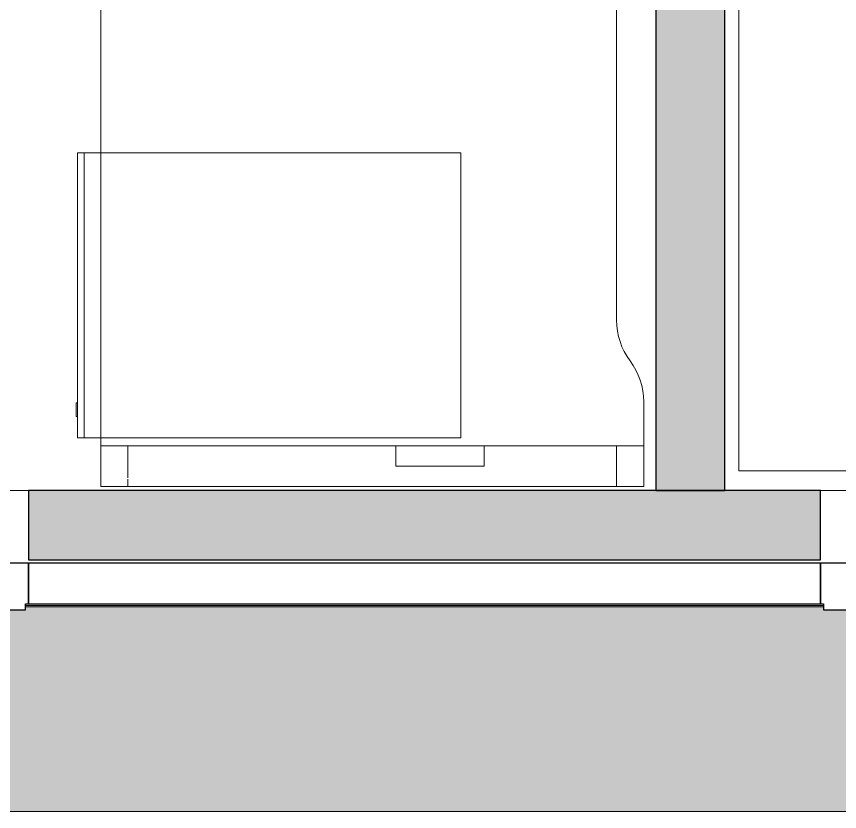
# Model space of a CAD drawing. Header units: millimetres. Extents: x 155927 to 326028, y -36033 to 97293.
# Drawn here: x 210983 to 212196, y 8897 to 10068 of the extents above; entities that cross this region are included whole.
import ezdxf

# ---------------------------------------------------------------- set-up
doc = ezdxf.new("R2010")
doc.units = ezdxf.units.MM
doc.header["$MEASUREMENT"] = 0
for name, color, linetype, lineweight in [('A-GLAZ', 7, 'CONTINUOUS', 9), ('A-WALL-PATT', 7, 'CONTINUOUS', 9), ('I-FURN', 8, 'CONTINUOUS', 9), ('I-WALL', 7, 'CONTINUOUS', 9)]:
    doc.layers.add(name, color=color, linetype=linetype, lineweight=lineweight)

msp = doc.modelspace()

# ---------------------------------------------------------------- hatches: boundary and pattern name
at = {"layer": 'A-GLAZ'}
h = msp.add_hatch(color=256, dxfattribs=at)
h.paths.add_polyline_path([(213567.8, 9198.3), (213567.8, 9200.4), (213563.5, 9200.4), (213563.5, 9198.3)], flags=0)
h.paths.add_polyline_path([(212172.2, 9198.3), (212172.2, 9200.4), (210996.5, 9200.4), (210996.5, 9198.3), (212162.5, 9198.3)], flags=0)
h.paths.add_polyline_path([(209605.2, 9198.3), (209605.2, 9200.4), (208429.5, 9200.4), (208429.5, 9198.3), (209595.5, 9198.3)], flags=0)
h.paths.add_polyline_path([(207033.8, 9198.3), (207038.2, 9198.3), (207038.2, 9200.4), (207033.8, 9200.4)], flags=0)
msp.add_hatch(color=256, dxfattribs=at).paths.add_polyline_path([(213667.8, 8896.6), (213667.8, 8933.6), (213567.8, 8933.6), (213567.8, 9198.3), (213563.5, 9198.3), (213563.5, 9193.6), (212172.2, 9193.6), (212172.2, 9198.3), (210996.5, 9198.3), (210996.5, 9193.6), (209605.2, 9193.6), (209605.2, 9198.3), (208429.5, 9198.3), (208429.5, 9193.6), (207038.2, 9193.6), (207038.2, 9198.3), (207033.8, 9198.3), (207033.8, 8896.6), (213567.8, 8896.6)], flags=0)
at = {"layer": 'A-WALL-PATT'}
for points in [[(211924.8, 9369.6), (212026.8, 9369.6), (212026.8, 13505.6), (211924.8, 13505.6), (211924.8, 10128.1)], [(211102.8, 9267.6), (211102.8, 9369.6), (211000.8, 9369.6), (211000.8, 9267.6)], [(212065.8, 9267.6), (212065.8, 9369.6), (211102.8, 9369.6), (211102.8, 9267.6), (211465.8, 9267.6)], [(212065.8, 9267.6), (212167.8, 9267.6), (212167.8, 9369.6), (212065.8, 9369.6)]]:
    msp.add_hatch(color=256, dxfattribs=at).paths.add_polyline_path(points, flags=0)

# ---------------------------------------------------------------- linework, layer by layer
at = {"layer": 'A-GLAZ', "lineweight": 30}
for p, q in [((211000.8, 9262.5), (210941.6, 9262.5)), ((212167.8, 9262.5), (211000.8, 9262.5)), ((211000.8, 9262.5), (211000.8, 9202.6)), ((211000.8, 9202.6), (211000.8, 9262.5)), ((212167.8, 9202.6), (212167.8, 9262.5)), ((212227, 9262.5), (212167.8, 9262.5)), ((212167.8, 9262.5), (212167.8, 9202.6)), ((210935.6, 9193.6), (210996.5, 9193.6)), ((210996.5, 9193.6), (210996.5, 9202.6)), ((210996.5, 9202.6), (211000.8, 9202.6)), ((211000.8, 9202.6), (212167.8, 9202.6)), ((212167.8, 9202.6), (212172.2, 9202.6)), ((212172.2, 9202.6), (212172.2, 9193.6)), ((212172.2, 9193.6), (212233, 9193.6))]:
    msp.add_line(p, q, dxfattribs=at)
at = {"layer": 'A-GLAZ'}
for p, q in [((210996.5, 9200.4), (212172.2, 9200.4)), ((210996.5, 9198.3), (212172.2, 9198.3)), ((207033.8, 8896.6), (213667.8, 8896.6))]:
    msp.add_line(p, q, dxfattribs=at)
at = {"layer": 'I-FURN'}
for p, q in [((211107.1, 10975.6), (211107.1, 9375.6)), ((211107.1, 9375.6), (211107.1, 10975.6)), ((211867.1, 9620.6), (211867.1, 10452.9)), ((211867.1, 10452.9), (211867.1, 9620.6)), ((212047, 10198.6), (212047, 9398.6)), ((211082.8, 9867.2), (211072.8, 9867.2)), ((211072.8, 9867.2), (211072.8, 9447.2)), ((211082.8, 9447.2), (211082.8, 9867.2)), ((211107.1, 9867.2), (211082.8, 9867.2)), ((211082.8, 9867.2), (211082.8, 9447.2)), ((211637.8, 9867.2), (211107.1, 9867.2)), ((211637.8, 9447.2), (211637.8, 9867.2)), ((211072.8, 9498.8), (211070.8, 9498.8)), ((211070.8, 9498.8), (211070.8, 9478.8)), ((211070.8, 9478.8), (211070.8, 9498.8)), ((211907.1, 9375.6), (211907.1, 9500.6)), ((211907.1, 9500.6), (211907.1, 9375.6)), ((211070.8, 9478.8), (211072.8, 9478.8)), ((211072.8, 9447.2), (211082.8, 9447.2)), ((211082.8, 9447.2), (211107.1, 9447.2)), ((211107.1, 9447.2), (211637.8, 9447.2)), ((211107.1, 9435.6), (211542.1, 9435.6)), ((211147.1, 9435.6), (211107.1, 9435.6)), ((211107.1, 9375.6), (211107.1, 9435.6)), ((211107.1, 9435.6), (211107.1, 9375.6)), ((211867.1, 9435.6), (211147.1, 9435.6)), ((211147.1, 9435.6), (211147.1, 9388.5)), ((211147.1, 9435.6), (211147.1, 9388.5)), ((211542.1, 9435.6), (211672.1, 9435.6)), ((211542.1, 9405.6), (211542.1, 9435.6)), ((211542.1, 9435.6), (211542.1, 9405.6)), ((211672.1, 9435.6), (211907.1, 9435.6)), ((211672.1, 9435.6), (211672.1, 9405.6)), ((211672.1, 9435.6), (211672.1, 9405.6)), ((211907.1, 9435.6), (211867.1, 9435.6)), ((211867.1, 9435.6), (211867.1, 9375.6)), ((211867.1, 9435.6), (211867.1, 9375.6)), ((211907.1, 9435.6), (211907.1, 9375.6)), ((211907.1, 9435.6), (211907.1, 9375.6)), ((211672.1, 9405.6), (211542.1, 9405.6)), ((211542.1, 9405.6), (211672.1, 9405.6)), ((212047, 9398.6), (212347, 9398.6)), ((211147.1, 9386.2), (211147.1, 9375.6)), ((211147.1, 9386.2), (211147.1, 9375.6)), ((211907.1, 9375.6), (211107.1, 9375.6)), ((211107.1, 9375.6), (211147.1, 9375.6)), ((211107.1, 9375.6), (211907.1, 9375.6)), ((211907.1, 9375.6), (211107.1, 9375.6)), ((211147.1, 9375.6), (211867.1, 9375.6)), ((211867.1, 9375.6), (211907.1, 9375.6))]:
    msp.add_line(p, q, dxfattribs=at)
for centre, start, end in [((211967.1, 9620.6), 180, 216.8699), ((211967.1, 9620.6), 180, 216.8699), ((211807.1, 9500.6), 0, 36.8699), ((211807.1, 9500.6), 0, 36.8699)]:
    msp.add_arc(centre, 100, start, end, dxfattribs=at)
at = {"layer": 'I-WALL', "lineweight": 30}
for p, q in [((211924.8, 13505.6), (211924.8, 9369.6)), ((212026.8, 9369.6), (212026.8, 13505.6)), ((211102.8, 9369.6), (211000.8, 9369.6)), ((211000.8, 9369.6), (211000.8, 9267.6)), ((212065.8, 9369.6), (211102.8, 9369.6)), ((211924.8, 9369.6), (212026.8, 9369.6)), ((212167.8, 9369.6), (212065.8, 9369.6)), ((212167.8, 9267.6), (212167.8, 9369.6)), ((211000.8, 9267.6), (211102.8, 9267.6)), ((211102.8, 9267.6), (212065.8, 9267.6)), ((212065.8, 9267.6), (212167.8, 9267.6))]:
    msp.add_line(p, q, dxfattribs=at)
at = {"layer": 'I-WALL'}
for p, q in [((209600.8, 9369.6), (211000.8, 9369.6)), ((212167.8, 9369.6), (213567.8, 9369.6))]:
    msp.add_line(p, q, dxfattribs=at)

doc.saveas('drawing.dxf')
